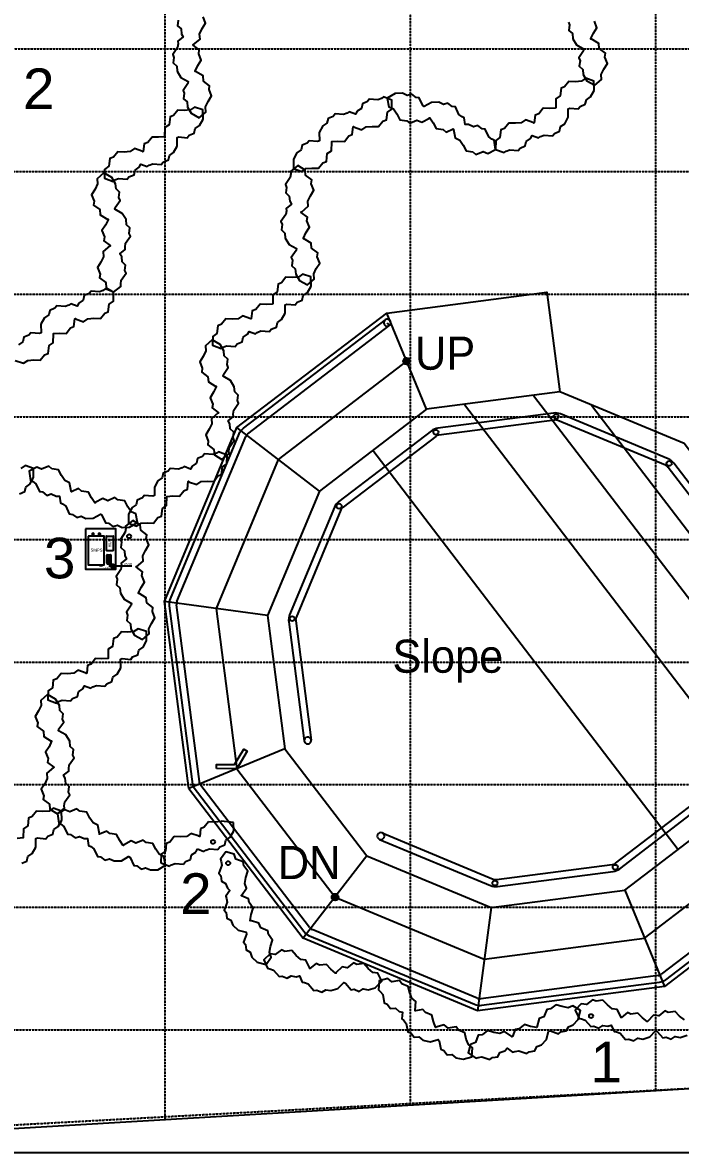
# Model space of a CAD drawing. Header units: millimetres. Extents: x -9372 to 300256, y -58520 to 166772.
# Drawn here: x 23224 to 29767, y -37520 to -26278 of the extents above; entities that cross this region are included whole.
import ezdxf

# ---------------------------------------------------------------- set-up
doc = ezdxf.new("R2010")
doc.units = ezdxf.units.MM
doc.linetypes.add('HIDDEN2', pattern=[0.1875, 0.125, -0.0625])
for name, color, linetype in [('2-몰탈', 9, 'Continuous'), ('DWG', 7, 'Continuous'), ('Power_16', 16, 'Continuous'), ('Power_17', 17, 'Continuous'), ('Power_18', 18, 'Continuous'), ('SMPS 박스', 7, 'Continuous'), ('원본-1층 평면도$0$$0$LEADER', 6, 'Continuous'), ('원본-1층 평면도$0$200-EquipID-2d', 7, 'Continuous'), ('치수선', 7, 'Continuous'), ('타공홀', 1, 'Continuous')]:
    doc.layers.add(name, color=color, linetype=linetype)
doc.styles.add('CHIHOP', font='HYWULM.TTF')
doc.styles.add('LAY-OUT', font='HYWULM.TTF')
doc.styles.get("Standard").update_dxf_attribs({"font": 'ARIAL.TTF'})
doc.dimstyles.new('ARTware', dxfattribs={"dimtxt": 30, "dimasz": 10, "dimexe": 1.25, "dimexo": 10, "dimtad": 1, "dimtxsty": 'Standard', "dimcen": 2.5, "dimclrt": 1, "dimadec": 0, "dimazin": 0, "dimtfac": 1, "dimtmove": 0, "dimatfit": 3, "dimfxl": 1, "dimarcsym": 0})
doc.dimstyles.new('SCALE 200', dxfattribs={"dimscale": 200, "dimtxt": 1.8, "dimasz": 1, "dimexe": 1.5, "dimexo": 2, "dimgap": 0.7, "dimtad": 1, "dimdec": 0, "dimzin": 0, "dimlunit": 6, "dimtxsty": 'LAY-OUT', "dimblk": 'ARCHTICK', "dimcen": 0, "dimdle": 1, "dimclrd": 8, "dimclre": 8, "dimclrt": 6, "dimadec": 0, "dimazin": 0, "dimtfac": 1, "dimtdec": 0, "dimtix": 1, "dimtmove": 2, "dimatfit": 0, "dimldrblk": 'ARCHTICK', "dimfxl": 1.5, "dimtolj": 1, "dimtzin": 0, "dimarcsym": 0})

# ---------------------------------------------------------------- blocks, each defined once
blk = doc.blocks.new('*D6')
at = {"layer": 'Defpoints', "color": 0}
for p in [(-626, 14916), (-586, 14916)]:
    blk.add_point(p, dxfattribs=at)
at = {"layer": 'SMPS 박스', "color": 0, "lineweight": -2}
for p, q in [((-636, 14916), (-646, 14916)), ((-626, 14916), (-586, 14916)), ((-416, 14916), (-576, 14916))]:
    blk.add_line(p, q, dxfattribs=at)
at = {"layer": 'SMPS 박스', "color": 0}
for points in [[(-636, 14918), (-636, 14914), (-626, 14916)], [(-576, 14918), (-576, 14914), (-586, 14916)]]:
    blk.add_solid(points, dxfattribs=at)
at = {"layer": 'SMPS 박스', "color": 1, "insert": (-454, 14932), "char_height": 30, "attachment_point": 5, "rotation": 359.9745}
blk.add_mtext('∅40', dxfattribs=at)
blk = doc.blocks.new('미르무대')
at = {"layer": '원본-1층 평면도$0$200-EquipID-2d', "ltscale": 0.5}
h = blk.add_hatch(color=8, dxfattribs=at)
h.dxf.hatch_style = 1
edge = h.paths.add_edge_path()
edge.add_arc((3613407, -200887), 33.3, 0, 360)
h = blk.add_hatch(color=8, dxfattribs=at)
h.dxf.hatch_style = 1
edge = h.paths.add_edge_path()
edge.add_arc((3613012, -206252), 33.3, 0, 360)
at = {"color": 7, "linetype": 'ByBlock', "ltscale": 100}
blk.add_line((3613193, -200517), (3613216, -200543), dxfattribs=at)
at = {"layer": '2-몰탈', "color": 1, "lineweight": 25, "ltscale": 0.5}
for p, q in [((3611873, -201702), (3613220, -200540)), ((3611269, -203410), (3611854, -201730)), ((3611603, -205209), (3611266, -203444)), ((3618137, -204274), (3617662, -205638)), ((3612777, -206569), (3611603, -205209)), ((3617643, -205666), (3616296, -206828)), ((3614484, -207173), (3612804, -206588)), ((3616266, -206842), (3614518, -207176))]:
    blk.add_line(p, q, dxfattribs=at)
at = {"layer": '2-몰탈', "color": 6, "lineweight": 25, "ltscale": 0.5}
blk.add_line((3611496, -205260), (3612721, -206680), dxfattribs=at)
for points in [[(3611496, -205260), (3611144, -203418), (3611762, -201647), (3613182, -200421), (3614761, -200120), (3614948, -201103)], [(3617339, -203874), (3618284, -204203), (3617755, -205721), (3616335, -206946), (3614492, -207298), (3612721, -206680)]]:
    blk.add_lwpolyline(points, dxfattribs=at)
at = {"layer": '2-몰탈', "color": 1, "lineweight": 25, "ltscale": 0.5}
for points in [[(3618203, -204297), (3617728, -205661, -0.131652), (3617689, -205719), (3616342, -206881, -0.131652), (3616279, -206911), (3614531, -207244, -0.131652), (3614461, -207239), (3612781, -206654, -0.131652), (3612724, -206614), (3611538, -205240), (3611198, -203457, -0.131652), (3611203, -203387), (3611788, -201707, -0.131652), (3611828, -201649), (3613175, -200487)], [(3613419, -205653), (3614549, -206047, 0.131652), (3614619, -206052), (3615759, -205835, 0.131652), (3615822, -205804), (3616700, -205046, 0.131652), (3616739, -204988), (3617121, -203893, 0.131652), (3617126, -203823), (3616909, -202683, 0.131652), (3616879, -202621), (3616121, -201742, 0.131652), (3616063, -201703), (3614967, -201321, 0.131652), (3614897, -201316), (3613758, -201533, 0.131652), (3613695, -201564), (3612816, -202321, 0.131652), (3612777, -202379), (3612395, -203475, 0.131652), (3612390, -203545), (3612614, -204720)], [(3613442, -205587), (3614572, -205981, 0.131652), (3614606, -205983), (3615745, -205766, 0.131652), (3615776, -205751), (3616654, -204993, 0.131652), (3616673, -204965), (3617055, -203870, 0.131652), (3617057, -203836), (3616840, -202697, 0.131652), (3616826, -202666), (3616068, -201788, 0.131652), (3616040, -201769), (3614944, -201387, 0.131652), (3614911, -201385), (3613771, -201602, 0.131652), (3613741, -201617), (3612862, -202374, 0.131652), (3612843, -202402), (3612461, -203498, 0.131652), (3612459, -203531), (3612683, -204707)]]:
    blk.add_lwpolyline(points, format="xyb", dxfattribs=at)
at = {"layer": '2-몰탈', "color": 6, "lineweight": 25, "ltscale": 0.5}
blk.add_lwpolyline([(3616213, -201543), (3614948, -201103), (3613632, -201353), (3612618, -202229), (3612177, -203494), (3612428, -204810), (3613303, -205824), (3614568, -206265), (3615884, -206014), (3616899, -205139), (3617339, -203874), (3617089, -202558)], close=True, dxfattribs=at)
at = {"layer": '2-몰탈', "color": 1, "lineweight": 25, "ltscale": 0.5}
for centre, radius, start, end in [((3613193, -200517), 35, 310.7895, 130.7895), ((3611916, -201751), 65, 130.7895, 160.7895), ((3611330, -203431), 65, 160.7895, 190.7895), ((3618170, -204285), 35, 340.7895, 160.7895), ((3612649, -204713), 35, 190.7895, 10.7895), ((3613431, -205620), 35, 70.7895, 250.7895), ((3617601, -205616), 65, 310.7895, 340.7895), ((3612826, -206526), 65, 220.7895, 250.7895), ((3616254, -206779), 65, 280.7895, 310.7895), ((3614506, -207112), 65, 250.7895, 280.7895)]:
    blk.add_arc(centre, radius, start, end, dxfattribs=at)
at = {"layer": '원본-1층 평면도$0$$0$LEADER', "color": 8}
for points in [[(3617933, -204200), (3617901, -204224), (3617793, -204081), (3617616, -204103), (3617611, -204063), (3617812, -204038)], [(3611760, -205045), (3611758, -205005), (3611936, -204996), (3612018, -204837), (3612054, -204855), (3611962, -205035)]]:
    blk.add_lwpolyline(points, close=True, dxfattribs=at)
for centre, start, end in [((3613193, -200517), 130.7895, 310.7896), ((3618170, -204285), 160.7895, 340.7895)]:
    blk.add_arc(centre, 35, start, end, dxfattribs=at)
at = {"layer": '원본-1층 평면도$0$200-EquipID-2d', "color": 8, "ltscale": 0.5}
for p, q in [((3613632, -201353), (3613182, -200421)), ((3614687, -201152), (3617252, -204125)), ((3615269, -201214), (3617276, -203540)), ((3614007, -201282), (3617024, -204779)), ((3612618, -202229), (3611762, -201647)), ((3613125, -201791), (3616391, -205577)), ((3612177, -203494), (3611144, -203418)), ((3612428, -204810), (3611496, -205260)), ((3616899, -205139), (3617755, -205721)), ((3613303, -205824), (3612721, -206680)), ((3615884, -206014), (3616335, -206946)), ((3614568, -206265), (3614492, -207298))]:
    blk.add_line(p, q, dxfattribs=at)
blk.add_lwpolyline([(3613440, -200881), (3613407, -200887), (3612190, -201938), (3611661, -203456), (3611962, -205035), (3613012, -206252), (3614530, -206781), (3616109, -206480), (3617327, -205430), (3617812, -204038)], dxfattribs=at)
for centre, radius in [((3613407, -200887), 33.3), ((3614925, -201349), 25), ((3613740, -201576), 25), ((3616075, -201748), 25), ((3612822, -202367), 25), ((3616866, -202665), 25), ((3612423, -203512), 25), ((3617094, -203848), 25), ((3616694, -205000), 25), ((3615777, -205792), 25), ((3614591, -206019), 25), ((3613012, -206252), 33.3)]:
    blk.add_circle(centre, radius, dxfattribs=at)
for centre, start, end in [((3612649, -204713), 10.7895, 190.7895), ((3613431, -205620), 250.7895, 70.7895)]:
    blk.add_arc(centre, 35, start, end, dxfattribs=at)
blk = doc.blocks.new('바닥')
at = {"layer": '2-몰탈', "color": 1, "linetype": 'HIDDEN2', "ltscale": 3}
blk.add_line((239544.2, -21436.8), (250451.1, -20846.2), dxfattribs=at)
at = {"layer": '치수선', "color": 7, "linetype": 'ByBlock', "rotation": 356.6149388130787}
blk.add_blockref('미르무대', (-3347776.6, 400274.2), dxfattribs=at)
at = {"layer": 'DWG', "color": 3, "style": 'CHIHOP'}
for s, p in [('UP', (247548.7, -13704.9)), ('Slope', (247324.1, -16720.2)), ('DN', (246184.7, -18773.8))]:
    blk.add_text(s, height=329.47, dxfattribs=at).set_placement(p)
blk = doc.blocks.new('_ARCHTICK')
at = {"color": 0, "linetype": 'ByBlock', "const_width": 0.15}
blk.add_lwpolyline([(-0.5, -0.5), (0.5, 0.5)], dxfattribs=at)
blk = doc.blocks.new('*D31')
at = {"layer": 'Defpoints', "color": 0, "ltscale": 0.5}
for p in [(118566, 17555), (125424, 17555), (107621, 16909)]:
    blk.add_point(p, dxfattribs=at)
at = {"layer": '원본-1층 평면도$0$200-EquipID-2d', "color": 8, "lineweight": -2, "ltscale": 0.5}
for p, q in [((125424, 17555), (125424, 17755)), ((118966, 17555), (125724, 17555)), ((125424, 16909), (125424, 17555)), ((108021, 16909), (125724, 16909)), ((125424, 16909), (125424, 16709))]:
    blk.add_line(p, q, dxfattribs=at)
at = {"layer": '원본-1층 평면도$0$200-EquipID-2d', "color": 8, "lineweight": -2, "ltscale": 0.5, "xscale": 200, "yscale": 200, "zscale": 200}
for p, rotation in [((125424, 17555), 270), ((125424, 16909), 90)]:
    blk.add_blockref('_ARCHTICK', p, dxfattribs=dict(at, rotation=rotation))
at = {"layer": '원본-1층 평면도$0$200-EquipID-2d', "color": 6, "ltscale": 0.5, "insert": (125100, 17232), "char_height": 360, "attachment_point": 5, "rotation": 90, "style": 'LAY-OUT'}
blk.add_mtext('\\A1;647', dxfattribs=at)
blk = doc.blocks.new('*D32')
at = {"layer": 'Defpoints', "color": 0, "ltscale": 0.5}
for p in [(107621, 16909), (100090, 5733), (125424, 5733)]:
    blk.add_point(p, dxfattribs=at)
at = {"layer": '원본-1층 평면도$0$200-EquipID-2d', "color": 8, "lineweight": -2, "ltscale": 0.5}
for p, q in [((125424, 17109), (125424, 5533)), ((108021, 16909), (125724, 16909)), ((100490, 5733), (125724, 5733))]:
    blk.add_line(p, q, dxfattribs=at)
at = {"layer": '원본-1층 평면도$0$200-EquipID-2d', "color": 8, "lineweight": -2, "ltscale": 0.5, "xscale": 200, "yscale": 200, "zscale": 200}
for p, rotation in [((125424, 16909), 90), ((125424, 5733), 270)]:
    blk.add_blockref('_ARCHTICK', p, dxfattribs=dict(at, rotation=rotation))
at = {"layer": '원본-1층 평면도$0$200-EquipID-2d', "color": 6, "ltscale": 0.5, "insert": (125072, 11321), "char_height": 360, "attachment_point": 5, "rotation": 90, "style": 'LAY-OUT'}
blk.add_mtext('\\A1;11,176', dxfattribs=at)
blk = doc.blocks.new('SMPS 박스')
at = {"layer": 'SMPS 박스'}
for p, q in [((-673.286, 15209.107), (-673.286, 15077.259)), ((-668.286, 15214.107), (-603.459, 15214.107)), ((-598.459, 15077.259), (-598.459, 15209.107)), ((-668.286, 15072.259), (-603.459, 15072.259)), ((-668.588, 15023.482), (-668.588, 14944.543)), ((-663.588, 15028.482), (-630.403, 15028.482)), ((-663.588, 15020.482), (-663.588, 14992.013)), ((-663.588, 14976.013), (-663.588, 14947.543)), ((-658.588, 15025.482), (-635.403, 15025.482)), ((-658.588, 14987.013), (-635.403, 14987.013)), ((-658.588, 14981.013), (-635.403, 14981.013)), ((-630.403, 15020.482), (-630.403, 14992.013)), ((-630.403, 14976.013), (-630.403, 14947.543)), ((-625.403, 15023.482), (-625.403, 14944.543)), ((-737.842, 14929.539), (-737.842, 14920.447)), ((-737.842, 14929.539), (-707.842, 14929.539)), ((-737.842, 14920.447), (-707.842, 14920.447)), ((-727.842, 14929.539), (-727.842, 14920.447)), ((-717.842, 14929.539), (-717.842, 14920.447)), ((-707.842, 14929.539), (-707.842, 14920.447)), ((-663.588, 14939.543), (-630.403, 14939.543)), ((-658.588, 14942.543), (-635.403, 14942.543))]:
    blk.add_line(p, q, dxfattribs=at)
for points in [[(-877.107, 15287.055), (-877.107, 14887.055), (-577.107, 14887.055), (-577.107, 15287.055)], [(-851.49, 15214.539), (-851.49, 14929.539), (-691.49, 14929.539), (-691.49, 15214.539)]]:
    blk.add_lwpolyline(points, close=True, dxfattribs=at)
for points in [[(-804.954, 15246.593), (-802.478, 15246.593, -0.414213562), (-797.478, 15241.593), (-797.478, 15214.539), (-809.954, 15214.539), (-809.954, 15241.593, -0.414213562)], [(-737.724, 15246.593, -0.414213562), (-732.724, 15241.593), (-732.724, 15214.539), (-745.2, 15214.539), (-745.2, 15241.593, -0.414213562), (-740.2, 15246.593)]]:
    blk.add_lwpolyline(points, format="xyb", close=True, dxfattribs=at)
for centre, radius in [((-646.995, 15006.247), 13.266), ((-646.995, 14961.162), 13.266), ((-646.995, 15006.247), 12.266), ((-646.995, 14961.162), 12.266), ((-650.719, 15011.255), 2.279), ((-650.719, 14966.17), 2.279), ((-642.593, 15001.46), 2.279), ((-642.593, 14956.375), 2.279)]:
    blk.add_circle(centre, radius, dxfattribs=at)
at = {"layer": 'SMPS 박스', "color": 5}
blk.add_circle((-606.083, 14915.866), 20, dxfattribs=at)
at = {"layer": 'SMPS 박스'}
for centre, start, end in [((-668.286, 15209.107), 90, 180), ((-603.459, 15209.107), 0, 90), ((-668.286, 15077.259), 180, 270), ((-603.459, 15077.259), 270, 0), ((-663.588, 15023.482), 90, 180), ((-658.588, 15020.482), 90, 180), ((-658.588, 14992.013), 180, 270), ((-658.588, 14976.013), 90, 180), ((-635.403, 15020.482), 0, 90), ((-635.403, 14992.013), 270, 0), ((-635.403, 14976.013), 0, 90), ((-630.403, 15023.482), 0, 90), ((-663.588, 14944.543), 180, 270), ((-658.588, 14947.543), 180, 270), ((-635.403, 14947.543), 270, 0), ((-630.403, 14944.543), 270, 0)]:
    blk.add_arc(centre, 5, start, end, dxfattribs=at)
at = {"layer": 'SMPS 박스', "insert": (-652.063, 15101.222), "char_height": 30, "width": 7.09247, "attachment_point": 1, "rotation": 90}
blk.add_mtext('HUB', dxfattribs=at)
at = {"layer": 'SMPS 박스', "attachment_point": 1}
for s, insert, char_height, width in [('SMPS', (-827.79, 15089.919), 30, 7.09247), ('L', (-733.529, 14926.015), 2.5, 7.09247), ('N', (-723.529, 14926.015), 2.5, 7.09247), ('FG', (-714.981, 14926.015), 2.5, 7.09247), ('{\\C5;40 \\fISOCPEUR|b0|i0|c0|p34;%%C\\fArial|b0|i0|c0|p34; \\fGulim|b0|i0|c129|p50;타공홀}', (-702.386, 14904.943), 10, 131.77072)]:
    blk.add_mtext(s, dxfattribs=dict(at, insert=insert, char_height=char_height, width=width))
at = {"layer": 'SMPS 박스'}
dim = blk.add_diameter_dim_2p(p1=(-626.083, 14915.875), p2=(-586.083, 14915.857), dimstyle='ARTware', dxfattribs=at)
dim.commit()
dim.dimension.update_dxf_attribs({"geometry": '*D6', "text_midpoint": (-454.277, 14915.798), "dimtype": 131})
blk = doc.blocks.new('마루바닥')
at = {"layer": '2-몰탈', "color": 1, "linetype": 'HIDDEN2', "ltscale": 3}
for p, q in [((118054.21663, 33009.28095), (118054.21663, 17527.65091)), ((115614.21663, 32880.14606), (115614.21663, 17380.96096)), ((113174.21663, 32751.01117), (113174.21663, 17236.79338)), ((90910.16344, 27888.6852), (121628.67788, 27888.6852)), ((91214.21663, 26668.6852), (120494.21663, 26668.6852)), ((90122.88111, 25448.6852), (120879.2754, 25448.6852)), ((90007.02274, 24228.6852), (120494.21663, 24228.6852)), ((89891.16437, 23008.6852), (121275.26605, 23008.6852)), ((89775.30599, 21788.6852), (120494.21663, 21788.6852)), ((89659.44762, 20568.6852), (121639.95628, 20568.6852)), ((89543.58925, 19348.6852), (120395.29751, 19348.6852)), ((89427.73088, 18128.6852), (119150.63875, 18128.6852))]:
    blk.add_line(p, q, dxfattribs=at)
at = {"layer": '원본-1층 평면도$0$200-EquipID-2d', "color": 0, "lineweight": 25}
blk.add_line((107621.06807, 16908.6852), (118565.71575, 17555.3505), dxfattribs=at)
at = {"layer": '원본-1층 평면도$0$200-EquipID-2d', "color": 8, "ltscale": 0.5}
for base, p2, picture, middle in [((125423.56565, 17555.3505), (118565.71575, 17555.3505), '*D31', (125099.73076, 17232.01785)), ((125423.56565, 5732.69532), (100090.40321, 5732.69532), '*D32', (125072.40719, 11320.69026))]:
    dim = blk.add_linear_dim(base=base, p1=(107621.06807, 16908.6852), p2=p2, angle=90, dimstyle='SCALE 200', override={"dimfxl": 2}, dxfattribs=at)
    dim.commit()
    dim.dimension.update_dxf_attribs({"geometry": picture, "text_midpoint": middle})

msp = doc.modelspace()

# ---------------------------------------------------------------- linework, layer by layer
at = {"layer": 'Power_16'}
for points in [[(24773, -26255), (24766, -26310), (24801, -26341), (24805, -26393), (24822, -26421), (24769, -26464), (24771, -26488), (24766, -26526), (24718, -26595), (24730, -26624), (24723, -26678), (24757, -26710), (24761, -26761), (24799, -26824), (24872, -26865), (24869, -26883), (24821, -26952), (24833, -26981), (24826, -27035), (24860, -27066), (24864, -27118), (24902, -27180), (24982, -27225), (25048, -27168), (25044, -27117), (25070, -27063), (25105, -27008), (25079, -26944), (25085, -26907), (25023, -26860), (25019, -26809), (24944, -26763), (24941, -26765), (24941, -26760), (24967, -26706), (25001, -26652), (24976, -26588), (24982, -26550), (24920, -26503), (24919, -26498), (24922, -26500), (24989, -26443), (24984, -26392), (25010, -26338), (25045, -26283), (25019, -26219)], [(23151, -29640), (23233, -29668), (23276, -29639), (23335, -29635), (23400, -29637), (23442, -29583), (23478, -29569), (23487, -29492), (23530, -29463), (23532, -29376), (23529, -29374), (23533, -29371), (23592, -29367), (23657, -29370), (23700, -29316), (23735, -29302), (23745, -29225), (23749, -29222), (23749, -29225), (23831, -29254), (23874, -29225), (23933, -29220), (23998, -29223), (24041, -29169), (24076, -29155), (24086, -29078), (24128, -29049), (24130, -28961), (24045, -28928), (24025, -28942), (23989, -28957), (23905, -28949), (23886, -28974), (23836, -28995), (23826, -29041), (23783, -29070), (23767, -29099), (23704, -29075), (23684, -29088), (23648, -29103), (23564, -29096), (23545, -29120), (23495, -29141), (23485, -29187), (23442, -29216), (23407, -29280), (23408, -29364), (23391, -29371), (23307, -29364), (23288, -29388), (23238, -29409), (23227, -29455), (23185, -29484)]]:
    msp.add_lwpolyline(points, dxfattribs=at)
for points in [[(24128, -27617), (24092, -27631), (24083, -27708), (24040, -27738), (24038, -27825), (24124, -27858), (24143, -27844), (24179, -27830), (24263, -27837), (24282, -27812), (24333, -27791), (24343, -27746), (24385, -27717), (24402, -27687), (24465, -27711), (24484, -27698), (24520, -27683), (24604, -27690), (24623, -27666), (24674, -27645), (24684, -27599), (24726, -27570), (24762, -27506), (24761, -27422), (24777, -27416), (24862, -27423), (24881, -27398), (24931, -27377), (24941, -27332), (24984, -27302), (25019, -27238), (25018, -27147), (24935, -27118), (24893, -27147), (24833, -27152), (24769, -27149), (24726, -27203), (24691, -27217), (24681, -27294), (24639, -27323), (24637, -27411), (24640, -27412), (24636, -27415), (24576, -27419), (24512, -27417), (24469, -27471), (24433, -27485), (24424, -27562), (24420, -27565), (24420, -27561), (24337, -27532), (24295, -27561), (24235, -27566), (24170, -27563)], [(23995, -28780), (23989, -28818), (24051, -28864), (24056, -28916), (24130, -28961), (24202, -28904), (24200, -28880), (24205, -28842), (24253, -28772), (24241, -28744), (24248, -28690), (24214, -28658), (24210, -28607), (24192, -28578), (24245, -28535), (24243, -28512), (24248, -28473), (24297, -28404), (24285, -28375), (24292, -28321), (24258, -28289), (24254, -28238), (24216, -28176), (24143, -28134), (24145, -28117), (24194, -28047), (24182, -28019), (24189, -27964), (24155, -27933), (24150, -27881), (24113, -27819), (24033, -27774), (23967, -27831), (23971, -27882), (23945, -27936), (23910, -27991), (23936, -28055), (23930, -28093), (23992, -28139), (23996, -28191), (24071, -28236), (24074, -28234), (24074, -28239), (24048, -28293), (24013, -28347), (24039, -28411), (24033, -28449), (24095, -28496), (24095, -28501), (24092, -28499), (24026, -28556), (24030, -28608), (24004, -28661), (23970, -28716)]]:
    msp.add_lwpolyline(points, close=True, dxfattribs=at)
at = {"layer": 'Power_17'}
msp.add_lwpolyline([(28654, -26272), (28666, -26301), (28659, -26355), (28693, -26387), (28697, -26438), (28735, -26500), (28808, -26542), (28805, -26559), (28757, -26629), (28769, -26657), (28762, -26712), (28796, -26743), (28800, -26795), (28838, -26857), (28918, -26902), (28984, -26845), (28980, -26794), (29006, -26740), (29041, -26685), (29015, -26621), (29021, -26583), (28959, -26537), (28955, -26485), (28880, -26440), (28877, -26442), (28877, -26437), (28903, -26383), (28937, -26329), (28912, -26265)], dxfattribs=at)
for points in [[(28018, -27331), (27983, -27345), (27973, -27422), (27931, -27451), (27929, -27539), (28014, -27572), (28034, -27558), (28070, -27544), (28154, -27551), (28173, -27526), (28223, -27505), (28233, -27460), (28276, -27430), (28292, -27401), (28355, -27425), (28375, -27412), (28411, -27397), (28495, -27404), (28514, -27380), (28564, -27359), (28574, -27313), (28617, -27284), (28652, -27220), (28651, -27136), (28668, -27129), (28752, -27137), (28771, -27112), (28821, -27091), (28832, -27045), (28874, -27016), (28909, -26952), (28908, -26861), (28826, -26832), (28783, -26861), (28724, -26866), (28659, -26863), (28616, -26917), (28581, -26931), (28572, -27008), (28529, -27037), (28527, -27125), (28530, -27126), (28526, -27129), (28467, -27133), (28402, -27130), (28359, -27185), (28324, -27199), (28314, -27275), (28310, -27278), (28310, -27275), (28228, -27246), (28185, -27275), (28126, -27280), (28061, -27277)], [(27704, -27565), (27734, -27589), (27805, -27559), (27852, -27581), (27929, -27539), (27914, -27448), (27893, -27438), (27862, -27414), (27827, -27338), (27796, -27334), (27752, -27301), (27708, -27314), (27661, -27292), (27628, -27293), (27617, -27226), (27596, -27216), (27565, -27192), (27529, -27116), (27498, -27112), (27455, -27078), (27410, -27092), (27364, -27070), (27291, -27072), (27219, -27114), (27205, -27103), (27169, -27027), (27138, -27023), (27095, -26990), (27050, -27003), (27003, -26981), (26930, -26983), (26851, -27029), (26868, -27115), (26914, -27137), (26948, -27187), (26978, -27244), (27046, -27254), (27076, -27278), (27147, -27248), (27194, -27270), (27271, -27228), (27270, -27224), (27275, -27226), (27308, -27276), (27338, -27333), (27407, -27343), (27436, -27367), (27508, -27336), (27512, -27339), (27509, -27340), (27526, -27426), (27572, -27448), (27606, -27498), (27636, -27555)], [(26809, -27259), (26844, -27245), (26854, -27168), (26896, -27139), (26898, -27051), (26813, -27018), (26793, -27032), (26757, -27047), (26673, -27039), (26654, -27064), (26604, -27085), (26594, -27131), (26551, -27160), (26535, -27189), (26472, -27165), (26452, -27178), (26416, -27193), (26332, -27186), (26313, -27211), (26263, -27232), (26252, -27277), (26210, -27306), (26175, -27370), (26176, -27454), (26159, -27461), (26075, -27454), (26056, -27478), (26006, -27499), (25995, -27545), (25953, -27574), (25918, -27638), (25918, -27730), (26001, -27759), (26043, -27729), (26103, -27725), (26168, -27727), (26210, -27673), (26246, -27659), (26255, -27582), (26298, -27553), (26300, -27466), (26297, -27464), (26301, -27461), (26360, -27457), (26425, -27460), (26468, -27406), (26503, -27392), (26513, -27315), (26517, -27312), (26517, -27316), (26599, -27344), (26642, -27315), (26701, -27311), (26766, -27313)], [(26096, -27882), (26101, -27844), (26040, -27797), (26035, -27746), (25961, -27700), (25889, -27758), (25891, -27782), (25886, -27820), (25838, -27889), (25850, -27918), (25843, -27972), (25877, -28004), (25881, -28055), (25898, -28084), (25846, -28127), (25848, -28150), (25842, -28189), (25794, -28258), (25806, -28287), (25799, -28341), (25833, -28372), (25837, -28424), (25875, -28486), (25948, -28527), (25946, -28545), (25897, -28615), (25909, -28643), (25902, -28697), (25936, -28729), (25941, -28780), (25978, -28843), (26058, -28888), (26124, -28831), (26120, -28779), (26146, -28726), (26181, -28671), (26155, -28607), (26161, -28569), (26099, -28523), (26095, -28471), (26020, -28426), (26017, -28428), (26017, -28423), (26043, -28369), (26078, -28314), (26052, -28250), (26058, -28213), (25996, -28166), (25995, -28161), (25999, -28163), (26065, -28106), (26061, -28054), (26087, -28000), (26121, -27946)], [(25203, -29280), (25167, -29294), (25158, -29371), (25115, -29400), (25113, -29488), (25199, -29521), (25218, -29507), (25254, -29493), (25338, -29500), (25357, -29475), (25408, -29454), (25418, -29409), (25460, -29379), (25477, -29350), (25540, -29374), (25559, -29361), (25595, -29346), (25679, -29353), (25698, -29329), (25749, -29308), (25759, -29262), (25801, -29233), (25837, -29169), (25836, -29085), (25852, -29078), (25937, -29086), (25956, -29061), (26006, -29040), (26016, -28994), (26059, -28965), (26094, -28901), (26093, -28809), (26010, -28781), (25968, -28810), (25908, -28814), (25844, -28812), (25801, -28866), (25766, -28880), (25756, -28957), (25714, -28986), (25712, -29074), (25715, -29075), (25711, -29078), (25651, -29082), (25587, -29079), (25544, -29134), (25508, -29147), (25499, -29224), (25495, -29227), (25495, -29224), (25412, -29195), (25370, -29224), (25310, -29229), (25246, -29226)], [(25071, -30443), (25066, -30480), (25128, -30527), (25132, -30578), (25207, -30624), (25278, -30566), (25276, -30543), (25281, -30504), (25329, -30435), (25318, -30406), (25325, -30352), (25290, -30321), (25286, -30269), (25269, -30240), (25322, -30198), (25320, -30174), (25325, -30136), (25373, -30066), (25361, -30038), (25368, -29984), (25334, -29952), (25330, -29901), (25292, -29838), (25219, -29797), (25222, -29779), (25270, -29710), (25258, -29681), (25265, -29627), (25231, -29595), (25227, -29544), (25189, -29482), (25109, -29436), (25043, -29494), (25047, -29545), (25021, -29599), (24986, -29653), (25012, -29717), (25006, -29755), (25068, -29802), (25072, -29853), (25147, -29899), (25150, -29896), (25150, -29901), (25124, -29955), (25090, -30010), (25115, -30074), (25109, -30112), (25171, -30158), (25172, -30163), (25169, -30162), (25102, -30219), (25107, -30270), (25081, -30324), (25046, -30379)], [(25168, -30789), (25204, -30775), (25213, -30699), (25256, -30669), (25258, -30582), (25172, -30549), (25153, -30562), (25117, -30577), (25033, -30570), (25014, -30594), (24963, -30615), (24953, -30661), (24911, -30690), (24895, -30720), (24831, -30695), (24812, -30709), (24776, -30723), (24692, -30716), (24673, -30741), (24622, -30762), (24612, -30807), (24570, -30837), (24535, -30901), (24535, -30984), (24519, -30991), (24434, -30984), (24416, -31008), (24365, -31029), (24355, -31075), (24313, -31104), (24277, -31168), (24278, -31260), (24361, -31289), (24403, -31259), (24463, -31255), (24527, -31258), (24570, -31204), (24606, -31190), (24615, -31113), (24657, -31083), (24660, -30996), (24656, -30995), (24660, -30992), (24720, -30987), (24785, -30990), (24827, -30936), (24863, -30922), (24872, -30845), (24876, -30842), (24876, -30846), (24959, -30875), (25001, -30845), (25061, -30841), (25126, -30844)]]:
    msp.add_lwpolyline(points, close=True, dxfattribs=at)
at = {"layer": 'Power_18'}
for p, q in [((25031, -34285), (24995, -34299)), ((25074, -34231), (25031, -34285)), ((25138, -34234), (25074, -34231)), ((25198, -34229), (25138, -34234)), ((25202, -34226), (25198, -34229)), ((25323, -34237), (25199, -34225)), ((25199, -34225), (25202, -34226)), ((25324, -34320), (25323, -34237)), ((24732, -34377), (24690, -34432)), ((24797, -34380), (24732, -34377)), ((24857, -34376), (24797, -34380)), ((24899, -34346), (24857, -34376)), ((24982, -34375), (24899, -34346)), ((24982, -34379), (24982, -34375)), ((24986, -34376), (24982, -34379)), ((24995, -34299), (24986, -34376)), ((25246, -34414), (25288, -34384)), ((25288, -34384), (25324, -34320)), ((24654, -34446), (24645, -34522)), ((24690, -34432), (24654, -34446)), ((24947, -34531), (24963, -34501)), ((24963, -34501), (25027, -34526)), ((25027, -34526), (25046, -34512)), ((25046, -34512), (25082, -34498)), ((25082, -34498), (25166, -34505)), ((25166, -34505), (25185, -34480)), ((25185, -34480), (25236, -34459)), ((25236, -34459), (25246, -34414)), ((24602, -34552), (24600, -34639)), ((24645, -34522), (24602, -34552)), ((24844, -34627), (24895, -34606)), ((24895, -34606), (24905, -34560)), ((24905, -34560), (24947, -34531)), ((24600, -34639), (24686, -34672)), ((24686, -34672), (24705, -34659)), ((24705, -34659), (24741, -34644)), ((24741, -34644), (24825, -34651)), ((24825, -34651), (24844, -34627))]:
    msp.add_line(p, q, dxfattribs=at)
for points in [[(23194, -30966), (23245, -30945), (23255, -30899), (23297, -30870), (23332, -30806), (23332, -30714), (23249, -30685), (23207, -30715)], [(23217, -34642), (23268, -34621), (23278, -34575), (23320, -34546), (23356, -34482), (23355, -34398), (23371, -34391), (23456, -34399), (23475, -34374), (23525, -34353), (23535, -34308), (23578, -34278), (23613, -34214), (23612, -34123), (23529, -34094), (23487, -34123), (23427, -34128), (23363, -34125), (23320, -34179), (23284, -34193), (23275, -34270), (23233, -34299), (23231, -34387), (23234, -34388), (23230, -34391), (23170, -34395)], [(29807, -36201), (29760, -36163), (29715, -36117), (29647, -36127), (29612, -36112), (29552, -36162), (29501, -36154), (29439, -36216), (29441, -36219), (29436, -36218), (29389, -36180), (29345, -36134), (29276, -36144), (29241, -36129), (29181, -36179), (29176, -36178), (29179, -36175), (29138, -36098), (29088, -36090), (29041, -36052), (28996, -36005), (28928, -36015), (28893, -36001), (28833, -36050), (28782, -36042), (28720, -36104), (28759, -36187), (28783, -36191), (28819, -36205), (28875, -36268), (28906, -36263), (28957, -36283), (28996, -36257), (29046, -36265), (29079, -36254), (29108, -36316), (29131, -36319), (29167, -36333), (29223, -36397), (29254, -36392), (29305, -36411), (29344, -36385), (29395, -36393), (29464, -36371), (29521, -36310), (29538, -36316), (29594, -36379), (29625, -36375), (29676, -36394), (29715, -36368), (29766, -36376), (29835, -36354)]]:
    msp.add_lwpolyline(points, dxfattribs=at)
for points in [[(23514, -30717), (23484, -30693), (23413, -30723), (23366, -30701), (23289, -30743), (23303, -30834), (23325, -30844), (23356, -30868), (23391, -30944), (23422, -30948), (23466, -30982), (23510, -30968), (23557, -30990), (23590, -30989), (23601, -31056), (23622, -31066), (23653, -31090), (23689, -31166), (23720, -31171), (23763, -31204), (23808, -31190), (23854, -31212), (23927, -31210), (23999, -31168), (24013, -31179), (24049, -31255), (24080, -31259), (24123, -31293), (24168, -31279), (24215, -31301), (24288, -31299), (24367, -31253), (24350, -31167), (24304, -31145), (24270, -31095), (24240, -31038), (24172, -31028), (24142, -31004), (24071, -31035), (24024, -31013), (23947, -31054), (23948, -31058), (23943, -31056), (23910, -31006), (23880, -30949), (23811, -30939), (23781, -30915), (23710, -30946), (23706, -30943), (23709, -30942), (23692, -30856), (23646, -30834), (23612, -30784), (23582, -30727)], [(24455, -31412), (24461, -31374), (24399, -31328), (24395, -31276), (24320, -31231), (24249, -31288), (24251, -31312), (24246, -31350), (24197, -31420), (24209, -31448), (24202, -31502), (24237, -31534), (24241, -31585), (24258, -31614), (24205, -31657), (24207, -31680), (24202, -31719), (24154, -31788), (24166, -31817), (24159, -31871), (24193, -31903), (24197, -31954), (24235, -32016), (24308, -32058), (24305, -32075), (24257, -32145), (24269, -32173), (24262, -32228), (24296, -32259), (24300, -32311), (24338, -32373), (24418, -32418), (24484, -32361), (24480, -32310), (24506, -32256), (24541, -32201), (24515, -32137), (24521, -32099), (24459, -32053), (24455, -32001), (24380, -31956), (24377, -31958), (24377, -31953), (24403, -31899), (24437, -31845), (24412, -31781), (24417, -31743), (24356, -31696), (24355, -31691), (24358, -31693), (24425, -31636), (24420, -31584), (24446, -31531), (24481, -31476)], [(23566, -32808), (23530, -32822), (23521, -32899), (23478, -32928), (23476, -33016), (23562, -33049), (23581, -33035), (23617, -33021), (23701, -33028), (23720, -33003), (23771, -32982), (23781, -32937), (23823, -32907), (23840, -32878), (23903, -32902), (23922, -32889), (23958, -32874), (24043, -32881), (24061, -32857), (24112, -32836), (24122, -32790), (24164, -32761), (24200, -32697), (24199, -32613), (24215, -32606), (24300, -32614), (24319, -32589), (24369, -32568), (24379, -32522), (24422, -32493), (24457, -32429), (24456, -32337), (24373, -32309), (24331, -32338), (24271, -32342), (24207, -32340), (24164, -32394), (24129, -32408), (24119, -32485), (24077, -32514), (24075, -32602), (24078, -32603), (24074, -32606), (24014, -32610), (23950, -32607), (23907, -32662), (23871, -32675), (23862, -32752), (23858, -32755), (23858, -32752), (23775, -32723), (23733, -32752), (23673, -32757), (23609, -32754)], [(23434, -33971), (23429, -34008), (23491, -34055), (23495, -34106), (23570, -34152), (23641, -34094), (23639, -34071), (23644, -34032), (23693, -33963), (23681, -33934), (23688, -33880), (23653, -33849), (23649, -33797), (23632, -33768), (23685, -33726), (23683, -33702), (23688, -33664), (23736, -33594), (23724, -33566), (23731, -33512), (23697, -33480), (23693, -33429), (23655, -33366), (23582, -33325), (23585, -33307), (23633, -33238), (23621, -33209), (23628, -33155), (23594, -33123), (23590, -33072), (23552, -33010), (23472, -32964), (23406, -33022), (23410, -33073), (23384, -33127), (23349, -33181), (23375, -33245), (23369, -33283), (23431, -33330), (23435, -33381), (23510, -33427), (23513, -33424), (23513, -33429), (23487, -33483), (23453, -33538), (23478, -33602), (23472, -33640), (23534, -33686), (23535, -33691), (23532, -33690), (23465, -33747), (23470, -33798), (23444, -33852), (23409, -33907)], [(23794, -34126), (23764, -34102), (23693, -34132), (23646, -34110), (23570, -34152), (23584, -34243), (23605, -34253), (23636, -34276), (23672, -34353), (23702, -34357), (23746, -34390), (23790, -34376), (23837, -34398), (23871, -34398), (23881, -34465), (23903, -34475), (23933, -34498), (23969, -34575), (24000, -34579), (24043, -34612), (24088, -34598), (24134, -34620), (24207, -34619), (24279, -34576), (24294, -34587), (24330, -34664), (24360, -34668), (24404, -34701), (24448, -34687), (24495, -34709), (24568, -34708), (24647, -34661), (24630, -34575), (24584, -34553), (24550, -34504), (24520, -34447), (24452, -34437), (24422, -34413), (24351, -34443), (24304, -34421), (24227, -34463), (24228, -34467), (24223, -34464), (24190, -34415), (24160, -34358), (24092, -34348), (24062, -34324), (23990, -34354), (23986, -34352), (23989, -34350), (23973, -34264), (23926, -34242), (23892, -34193), (23862, -34136)], [(25424, -34668), (25419, -34630), (25347, -34601), (25330, -34552), (25246, -34528), (25192, -34602), (25200, -34624), (25205, -34663), (25176, -34742), (25195, -34767), (25202, -34821), (25244, -34843), (25261, -34891), (25285, -34914), (25245, -34969), (25253, -34992), (25258, -35030), (25230, -35109), (25248, -35134), (25256, -35188), (25297, -35210), (25314, -35258), (25367, -35309), (25448, -35330), (25450, -35348), (25422, -35427), (25440, -35452), (25448, -35506), (25489, -35528), (25506, -35576), (25559, -35627), (25648, -35650), (25697, -35577), (25680, -35529), (25691, -35470), (25710, -35408), (25669, -35353), (25665, -35315), (25593, -35286), (25575, -35238), (25491, -35213), (25489, -35216), (25488, -35211), (25499, -35152), (25518, -35091), (25477, -35035), (25473, -34997), (25401, -34968), (25399, -34964), (25403, -34965), (25452, -34892), (25434, -34844), (25445, -34785), (25465, -34723)], [(25834, -35520), (25799, -35505), (25738, -35552), (25688, -35543), (25624, -35604), (25661, -35687), (25685, -35692), (25720, -35707), (25775, -35771), (25806, -35767), (25856, -35788), (25896, -35763), (25946, -35772), (25979, -35763), (26006, -35825), (26029, -35829), (26065, -35844), (26120, -35909), (26150, -35905), (26201, -35926), (26240, -35901), (26291, -35910), (26361, -35890), (26420, -35830), (26436, -35837), (26491, -35901), (26522, -35897), (26572, -35918), (26611, -35893), (26662, -35902), (26732, -35882), (26797, -35817), (26758, -35738), (26708, -35729), (26662, -35690), (26619, -35642), (26550, -35650), (26515, -35635), (26454, -35683), (26403, -35673), (26340, -35734), (26342, -35737), (26337, -35736), (26291, -35697), (26248, -35650), (26179, -35658), (26144, -35642), (26083, -35690), (26078, -35689), (26081, -35687), (26043, -35608), (25992, -35599), (25947, -35560), (25903, -35512)], [(26996, -35842), (26973, -35811), (26896, -35823), (26856, -35791), (26772, -35813), (26763, -35904), (26782, -35919), (26806, -35950), (26822, -36033), (26851, -36044), (26885, -36087), (26932, -36084), (26971, -36117), (27004, -36124), (26998, -36192), (27017, -36207), (27041, -36237), (27057, -36320), (27086, -36331), (27120, -36374), (27166, -36371), (27206, -36404), (27277, -36420), (27358, -36396), (27369, -36411), (27385, -36494), (27414, -36505), (27448, -36548), (27495, -36545), (27534, -36578), (27606, -36594), (27694, -36568), (27698, -36480), (27659, -36448), (27638, -36392), (27623, -36329), (27559, -36303), (27536, -36272), (27459, -36284), (27419, -36252), (27335, -36274), (27334, -36277), (27330, -36274), (27310, -36218), (27294, -36155), (27231, -36129), (27207, -36099), (27131, -36111), (27127, -36108), (27130, -36107), (27135, -36019), (27095, -35987), (27075, -35931), (27060, -35868)], [(27795, -36350), (27757, -36355), (27729, -36428), (27681, -36446), (27658, -36530), (27733, -36583), (27755, -36575), (27793, -36569), (27873, -36596), (27898, -36577), (27952, -36569), (27973, -36527), (28021, -36509), (28044, -36484), (28099, -36523), (28121, -36515), (28160, -36509), (28240, -36537), (28264, -36518), (28318, -36509), (28339, -36468), (28387, -36449), (28437, -36396), (28456, -36314), (28474, -36312), (28554, -36339), (28578, -36320), (28632, -36312), (28653, -36270), (28701, -36252), (28751, -36198), (28773, -36109), (28699, -36061), (28651, -36080), (28592, -36069), (28530, -36051), (28476, -36093), (28438, -36098), (28410, -36171), (28362, -36189), (28339, -36273), (28341, -36275), (28337, -36277), (28278, -36267), (28216, -36249), (28161, -36291), (28123, -36296), (28096, -36368), (28091, -36370), (28092, -36366), (28019, -36318), (27970, -36337), (27911, -36327), (27849, -36308)]]:
    msp.add_lwpolyline(points, close=True, dxfattribs=at)
at = {"layer": '타공홀', "color": 1}
for centre in [(24284, -31389), (24284, -31389), (25119, -34430), (25119, -34430), (25269, -34642), (25269, -34642), (28879, -36163)]:
    msp.add_circle(centre, 20, dxfattribs=at)

# ---------------------------------------------------------------- block references
for name, p in [('마루바닥', (-88536, -54429)), ('바닥', (-220421, -16027)), ('SMPS 박스', (24728, -46602))]:
    msp.add_blockref(name, p)

# ---------------------------------------------------------------- texts
for s, p in [('2', (23228, -27138)), ('3', (23436, -31808)), ('2', (24791, -35147)), ('1', (28873, -36823))]:
    msp.add_text(s, height=404).set_placement(p)

doc.saveas('drawing.dxf')
